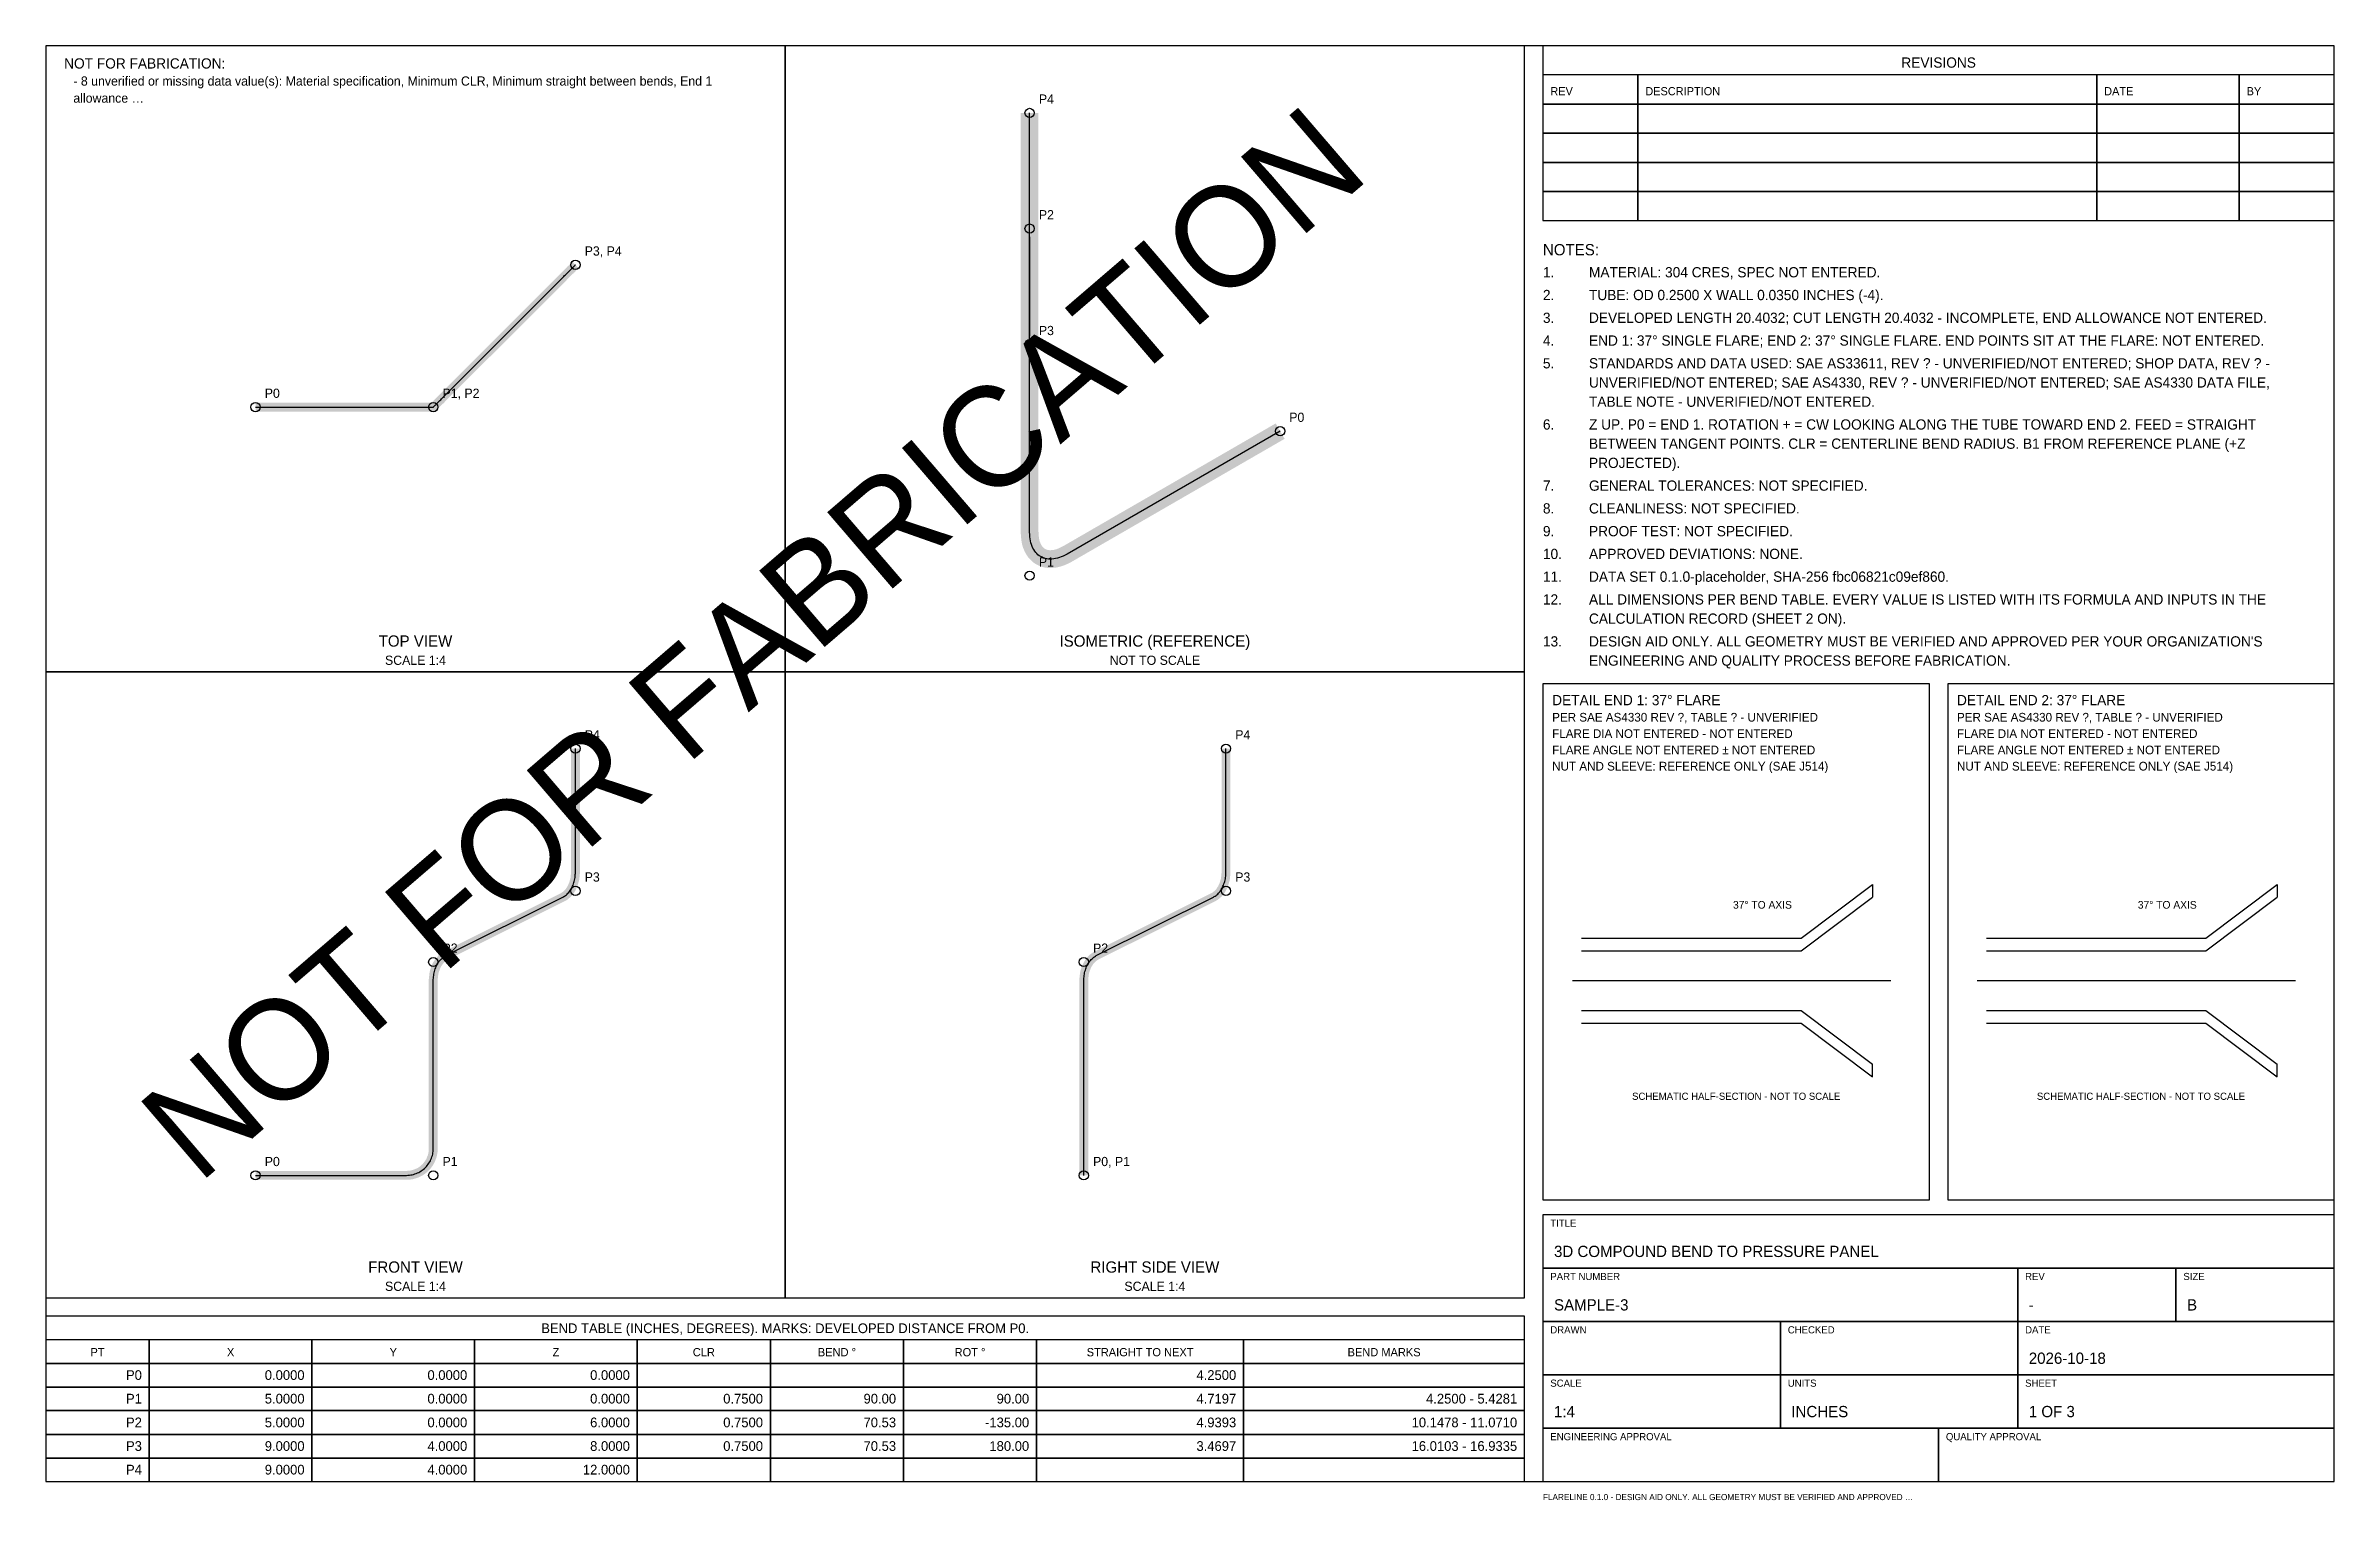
# Paper-space layout 'SHEET' of a CAD drawing. Header units: inches. Extents: x 0.5 to 16.5, y 0.3 to 10.5.
import ezdxf
from ezdxf.enums import TextEntityAlignment as Align

# ---------------------------------------------------------------- set-up
doc = ezdxf.new("R2010")
doc.units = ezdxf.units.IN
for name, color, linetype in [('BORDER', 7, 'Continuous'), ('CENTERLINE', 7, 'Continuous'), ('CONSTRUCTION', 9, 'Continuous'), ('TABLES', 7, 'Continuous'), ('TEXT', 7, 'Continuous'), ('TUBE', 8, 'Continuous'), ('WATERMARK', 1, 'Continuous')]:
    doc.layers.add(name, color=color, linetype=linetype)

psp = doc.layouts.new('SHEET')

# ---------------------------------------------------------------- linework, layer by layer
at = {"layer": 'BORDER'}
for points in [[(0.453, 0.453), (16.547, 0.453), (16.547, 10.547), (0.453, 10.547)], [(10.982, 9.318), (16.547, 9.318), (16.547, 10.547), (10.982, 10.547)], [(10.982, 2.433), (13.7, 2.433), (13.7, 6.061), (10.982, 6.061)], [(13.829, 2.433), (16.547, 2.433), (16.547, 6.061), (13.829, 6.061)], [(10.982, 0.453), (16.547, 0.453), (16.547, 2.329), (10.982, 2.329)], [(10.982, 1.954), (16.547, 1.954), (16.547, 2.329), (10.982, 2.329)], [(10.982, 1.579), (14.321, 1.579), (14.321, 1.954), (10.982, 1.954)], [(14.321, 1.579), (15.434, 1.579), (15.434, 1.954), (14.321, 1.954)], [(15.434, 1.579), (16.547, 1.579), (16.547, 1.954), (15.434, 1.954)], [(0.453, 0.453), (10.853, 0.453), (10.853, 1.617), (0.453, 1.617)], [(10.982, 1.204), (12.652, 1.204), (12.652, 1.579), (10.982, 1.579)], [(12.652, 1.204), (14.321, 1.204), (14.321, 1.579), (12.652, 1.579)], [(14.321, 1.204), (16.547, 1.204), (16.547, 1.579), (14.321, 1.579)], [(10.982, 0.828), (12.652, 0.828), (12.652, 1.204), (10.982, 1.204)], [(12.652, 0.828), (14.321, 0.828), (14.321, 1.204), (12.652, 1.204)], [(14.321, 0.828), (16.547, 0.828), (16.547, 1.204), (14.321, 1.204)], [(10.982, 0.453), (13.765, 0.453), (13.765, 0.828), (10.982, 0.828)], [(13.765, 0.453), (16.547, 0.453), (16.547, 0.828), (13.765, 0.828)]]:
    psp.add_lwpolyline(points, close=True, dxfattribs=at)
at = {"layer": 'CENTERLINE'}
for p, q in [((11.189, 3.975), (13.428, 3.975)), ((14.036, 3.975), (16.275, 3.975))]:
    psp.add_line(p, q, dxfattribs=at)
for points in [[(9.134, 7.838), (7.637, 6.974), (7.623, 6.967), (7.609, 6.96), (7.595, 6.954), (7.582, 6.949), (7.568, 6.945), (7.555, 6.942), (7.542, 6.94), (7.529, 6.939), (7.517, 6.938), (7.504, 6.939), (7.493, 6.94), (7.481, 6.943), (7.47, 6.946), (7.46, 6.951), (7.45, 6.956), (7.44, 6.962), (7.431, 6.969), (7.423, 6.977), (7.415, 6.985), (7.408, 6.995), (7.401, 7.005), (7.395, 7.016), (7.39, 7.028), (7.385, 7.04), (7.381, 7.053), (7.378, 7.067), (7.376, 7.081), (7.374, 7.096), (7.373, 7.111), (7.372, 7.127), (7.372, 9.046), (7.372, 9.062), (7.372, 9.076), (7.372, 9.091), (7.372, 9.104), (7.372, 9.117), (7.372, 9.129), (7.372, 9.14), (7.372, 9.15), (7.372, 9.16), (7.372, 9.168), (7.372, 9.176), (7.372, 9.183), (7.372, 9.189), (7.372, 9.194), (7.372, 9.198), (7.372, 9.201), (7.372, 9.203), (7.372, 9.204), (7.372, 9.204), (7.372, 9.203), (7.372, 9.201), (7.372, 9.199), (7.372, 9.195), (7.372, 9.19), (7.372, 8.52), (7.372, 8.516), (7.372, 8.512), (7.372, 8.509), (7.372, 8.507), (7.372, 8.506), (7.372, 8.507), (7.372, 8.508), (7.372, 8.51), (7.372, 8.513), (7.372, 8.517), (7.372, 8.522), (7.372, 8.528), (7.372, 8.535), (7.372, 8.542), (7.372, 8.551), (7.372, 8.56), (7.372, 8.571), (7.372, 8.582), (7.372, 8.594), (7.372, 8.607), (7.372, 8.62), (7.372, 8.634), (7.372, 8.649), (7.372, 8.664), (7.372, 10.075)], [(1.928, 8.007), (2.99, 8.007), (3, 8.007), (3.01, 8.007), (3.02, 8.007), (3.029, 8.007), (3.039, 8.007), (3.048, 8.007), (3.058, 8.007), (3.067, 8.007), (3.076, 8.007), (3.084, 8.007), (3.093, 8.007), (3.101, 8.007), (3.108, 8.007), (3.116, 8.007), (3.123, 8.007), (3.13, 8.007), (3.136, 8.007), (3.142, 8.007), (3.148, 8.007), (3.153, 8.007), (3.158, 8.007), (3.162, 8.007), (3.165, 8.007), (3.169, 8.007), (3.172, 8.007), (3.174, 8.007), (3.176, 8.007), (3.177, 8.007), (3.178, 8.007), (3.178, 8.007), (3.178, 8.007), (3.178, 8.007), (3.179, 8.008), (3.18, 8.008), (3.181, 8.01), (3.182, 8.011), (3.184, 8.013), (3.186, 8.015), (3.189, 8.018), (3.192, 8.021), (3.195, 8.024), (3.198, 8.027), (3.202, 8.031), (3.206, 8.035), (3.211, 8.04), (3.215, 8.044), (3.22, 8.049), (3.225, 8.054), (3.231, 8.059), (3.236, 8.065), (3.242, 8.071), (3.248, 8.077), (3.254, 8.083), (3.26, 8.089), (3.266, 8.095), (4.09, 8.918), (4.096, 8.925), (4.102, 8.931), (4.108, 8.937), (4.114, 8.943), (4.12, 8.949), (4.125, 8.954), (4.131, 8.96), (4.136, 8.965), (4.141, 8.969), (4.145, 8.974), (4.15, 8.978), (4.154, 8.982), (4.157, 8.986), (4.161, 8.99), (4.164, 8.993), (4.167, 8.996), (4.169, 8.998), (4.172, 9.001), (4.174, 9.002), (4.175, 9.004), (4.176, 9.005), (4.177, 9.006), (4.178, 9.007), (4.178, 9.007), (4.178, 9.007)], [(1.928, 2.606), (2.99, 2.606), (3, 2.607), (3.01, 2.607), (3.02, 2.609), (3.029, 2.61), (3.039, 2.613), (3.048, 2.616), (3.058, 2.619), (3.067, 2.623), (3.076, 2.627), (3.084, 2.631), (3.093, 2.637), (3.101, 2.642), (3.108, 2.648), (3.116, 2.655), (3.123, 2.661), (3.13, 2.668), (3.136, 2.676), (3.142, 2.684), (3.148, 2.692), (3.153, 2.7), (3.158, 2.709), (3.162, 2.718), (3.165, 2.727), (3.169, 2.736), (3.172, 2.745), (3.174, 2.755), (3.176, 2.765), (3.177, 2.774), (3.178, 2.784), (3.178, 2.794), (3.178, 3.974), (3.178, 3.983), (3.179, 3.993), (3.18, 4.002), (3.181, 4.012), (3.182, 4.021), (3.184, 4.031), (3.186, 4.04), (3.189, 4.049), (3.192, 4.057), (3.195, 4.066), (3.198, 4.074), (3.202, 4.082), (3.206, 4.09), (3.211, 4.097), (3.215, 4.104), (3.22, 4.111), (3.225, 4.117), (3.231, 4.123), (3.236, 4.129), (3.242, 4.134), (3.248, 4.139), (3.254, 4.143), (3.26, 4.147), (3.266, 4.151), (4.09, 4.562), (4.096, 4.566), (4.102, 4.569), (4.108, 4.574), (4.114, 4.579), (4.12, 4.584), (4.125, 4.589), (4.131, 4.595), (4.136, 4.602), (4.141, 4.608), (4.145, 4.616), (4.15, 4.623), (4.154, 4.631), (4.157, 4.639), (4.161, 4.647), (4.164, 4.655), (4.167, 4.664), (4.169, 4.673), (4.172, 4.682), (4.174, 4.691), (4.175, 4.701), (4.176, 4.71), (4.177, 4.72), (4.178, 4.729), (4.178, 4.739), (4.178, 5.606)], [(7.753, 2.606), (7.753, 2.606), (7.753, 2.607), (7.753, 2.607), (7.753, 2.609), (7.753, 2.61), (7.753, 2.613), (7.753, 2.616), (7.753, 2.619), (7.753, 2.623), (7.753, 2.627), (7.753, 2.631), (7.753, 2.637), (7.753, 2.642), (7.753, 2.648), (7.753, 2.655), (7.753, 2.661), (7.753, 2.668), (7.753, 2.676), (7.753, 2.684), (7.753, 2.692), (7.753, 2.7), (7.753, 2.709), (7.753, 2.718), (7.753, 2.727), (7.753, 2.736), (7.753, 2.745), (7.753, 2.755), (7.753, 2.765), (7.753, 2.774), (7.753, 2.784), (7.753, 2.794), (7.753, 3.974), (7.753, 3.983), (7.754, 3.993), (7.755, 4.002), (7.756, 4.012), (7.757, 4.021), (7.759, 4.031), (7.761, 4.04), (7.764, 4.049), (7.767, 4.057), (7.77, 4.066), (7.773, 4.074), (7.777, 4.082), (7.781, 4.09), (7.786, 4.097), (7.79, 4.104), (7.795, 4.111), (7.8, 4.117), (7.806, 4.123), (7.811, 4.129), (7.817, 4.134), (7.823, 4.139), (7.829, 4.143), (7.835, 4.147), (7.841, 4.151), (8.665, 4.562), (8.671, 4.566), (8.677, 4.569), (8.683, 4.574), (8.689, 4.579), (8.695, 4.584), (8.7, 4.589), (8.706, 4.595), (8.711, 4.602), (8.716, 4.608), (8.72, 4.616), (8.725, 4.623), (8.729, 4.631), (8.732, 4.639), (8.736, 4.647), (8.739, 4.655), (8.742, 4.664), (8.744, 4.673), (8.747, 4.682), (8.749, 4.691), (8.75, 4.701), (8.751, 4.71), (8.752, 4.72), (8.753, 4.729), (8.753, 4.739), (8.753, 5.606)]]:
    psp.add_lwpolyline(points, dxfattribs=at)
for centre in [(7.372, 10.075), (7.372, 9.262), (4.178, 9.007), (7.372, 8.449), (1.928, 8.007), (3.178, 8.007), (9.134, 7.838), (7.372, 6.822), (4.178, 5.606), (8.753, 5.606), (4.178, 4.606), (8.753, 4.606), (3.178, 4.106), (7.753, 4.106), (1.928, 2.606), (3.178, 2.606), (7.753, 2.606)]:
    psp.add_circle(centre, 0.0324, dxfattribs=at)
at = {"layer": 'CONSTRUCTION'}
for p, q in [((13.299, 4.651), (13.299, 4.562)), ((16.146, 4.651), (16.146, 4.562)), ((13.299, 3.298), (13.299, 3.388)), ((16.146, 3.298), (16.146, 3.388))]:
    psp.add_line(p, q, dxfattribs=at)
for points in [[(0.453, 6.147), (5.653, 6.147), (5.653, 10.547), (0.453, 10.547)], [(5.653, 6.147), (10.853, 6.147), (10.853, 10.547), (5.653, 10.547)], [(0.453, 1.746), (5.653, 1.746), (5.653, 6.147), (0.453, 6.147)], [(5.653, 1.746), (10.853, 1.746), (10.853, 6.147), (5.653, 6.147)]]:
    psp.add_lwpolyline(points, close=True, dxfattribs=at)
for points in [[(11.254, 4.274), (12.797, 4.274), (13.299, 4.651)], [(11.254, 4.184), (12.797, 4.184), (13.299, 4.562)], [(14.101, 4.274), (15.645, 4.274), (16.146, 4.651)], [(14.101, 4.184), (15.645, 4.184), (16.146, 4.562)], [(11.254, 3.765), (12.797, 3.765), (13.299, 3.388)], [(14.101, 3.765), (15.645, 3.765), (16.146, 3.388)], [(11.254, 3.676), (12.797, 3.676), (13.299, 3.298)], [(14.101, 3.676), (15.645, 3.676), (16.146, 3.298)]]:
    psp.add_lwpolyline(points, dxfattribs=at)
at = {"layer": 'TABLES'}
for points in [[(10.982, 10.137), (11.65, 10.137), (11.65, 10.342), (10.982, 10.342)], [(11.65, 10.137), (14.878, 10.137), (14.878, 10.342), (11.65, 10.342)], [(14.878, 10.137), (15.879, 10.137), (15.879, 10.342), (14.878, 10.342)], [(15.879, 10.137), (16.547, 10.137), (16.547, 10.342), (15.879, 10.342)], [(10.982, 9.932), (11.65, 9.932), (11.65, 10.137), (10.982, 10.137)], [(11.65, 9.932), (14.878, 9.932), (14.878, 10.137), (11.65, 10.137)], [(14.878, 9.932), (15.879, 9.932), (15.879, 10.137), (14.878, 10.137)], [(15.879, 9.932), (16.547, 9.932), (16.547, 10.137), (15.879, 10.137)], [(10.982, 9.727), (11.65, 9.727), (11.65, 9.932), (10.982, 9.932)], [(11.65, 9.727), (14.878, 9.727), (14.878, 9.932), (11.65, 9.932)], [(14.878, 9.727), (15.879, 9.727), (15.879, 9.932), (14.878, 9.932)], [(15.879, 9.727), (16.547, 9.727), (16.547, 9.932), (15.879, 9.932)], [(10.982, 9.523), (11.65, 9.523), (11.65, 9.727), (10.982, 9.727)], [(11.65, 9.523), (14.878, 9.523), (14.878, 9.727), (11.65, 9.727)], [(14.878, 9.523), (15.879, 9.523), (15.879, 9.727), (14.878, 9.727)], [(15.879, 9.523), (16.547, 9.523), (16.547, 9.727), (15.879, 9.727)], [(10.982, 9.318), (11.65, 9.318), (11.65, 9.523), (10.982, 9.523)], [(11.65, 9.318), (14.878, 9.318), (14.878, 9.523), (11.65, 9.523)], [(14.878, 9.318), (15.879, 9.318), (15.879, 9.523), (14.878, 9.523)], [(15.879, 9.318), (16.547, 9.318), (16.547, 9.523), (15.879, 9.523)], [(0.453, 1.284), (1.181, 1.284), (1.181, 1.45), (0.453, 1.45)], [(1.181, 1.284), (2.325, 1.284), (2.325, 1.45), (1.181, 1.45)], [(2.325, 1.284), (3.469, 1.284), (3.469, 1.45), (2.325, 1.45)], [(3.469, 1.284), (4.613, 1.284), (4.613, 1.45), (3.469, 1.45)], [(4.613, 1.284), (5.549, 1.284), (5.549, 1.45), (4.613, 1.45)], [(5.549, 1.284), (6.485, 1.284), (6.485, 1.45), (5.549, 1.45)], [(6.485, 1.284), (7.421, 1.284), (7.421, 1.45), (6.485, 1.45)], [(7.421, 1.284), (8.877, 1.284), (8.877, 1.45), (7.421, 1.45)], [(8.877, 1.284), (10.853, 1.284), (10.853, 1.45), (8.877, 1.45)], [(0.453, 1.118), (1.181, 1.118), (1.181, 1.284), (0.453, 1.284)], [(1.181, 1.118), (2.325, 1.118), (2.325, 1.284), (1.181, 1.284)], [(2.325, 1.118), (3.469, 1.118), (3.469, 1.284), (2.325, 1.284)], [(3.469, 1.118), (4.613, 1.118), (4.613, 1.284), (3.469, 1.284)], [(4.613, 1.118), (5.549, 1.118), (5.549, 1.284), (4.613, 1.284)], [(5.549, 1.118), (6.485, 1.118), (6.485, 1.284), (5.549, 1.284)], [(6.485, 1.118), (7.421, 1.118), (7.421, 1.284), (6.485, 1.284)], [(7.421, 1.118), (8.877, 1.118), (8.877, 1.284), (7.421, 1.284)], [(8.877, 1.118), (10.853, 1.118), (10.853, 1.284), (8.877, 1.284)], [(0.453, 0.952), (1.181, 0.952), (1.181, 1.118), (0.453, 1.118)], [(1.181, 0.952), (2.325, 0.952), (2.325, 1.118), (1.181, 1.118)], [(2.325, 0.952), (3.469, 0.952), (3.469, 1.118), (2.325, 1.118)], [(3.469, 0.952), (4.613, 0.952), (4.613, 1.118), (3.469, 1.118)], [(4.613, 0.952), (5.549, 0.952), (5.549, 1.118), (4.613, 1.118)], [(5.549, 0.952), (6.485, 0.952), (6.485, 1.118), (5.549, 1.118)], [(6.485, 0.952), (7.421, 0.952), (7.421, 1.118), (6.485, 1.118)], [(7.421, 0.952), (8.877, 0.952), (8.877, 1.118), (7.421, 1.118)], [(8.877, 0.952), (10.853, 0.952), (10.853, 1.118), (8.877, 1.118)], [(0.453, 0.785), (1.181, 0.785), (1.181, 0.952), (0.453, 0.952)], [(1.181, 0.785), (2.325, 0.785), (2.325, 0.952), (1.181, 0.952)], [(2.325, 0.785), (3.469, 0.785), (3.469, 0.952), (2.325, 0.952)], [(3.469, 0.785), (4.613, 0.785), (4.613, 0.952), (3.469, 0.952)], [(4.613, 0.785), (5.549, 0.785), (5.549, 0.952), (4.613, 0.952)], [(5.549, 0.785), (6.485, 0.785), (6.485, 0.952), (5.549, 0.952)], [(6.485, 0.785), (7.421, 0.785), (7.421, 0.952), (6.485, 0.952)], [(7.421, 0.785), (8.877, 0.785), (8.877, 0.952), (7.421, 0.952)], [(8.877, 0.785), (10.853, 0.785), (10.853, 0.952), (8.877, 0.952)], [(0.453, 0.619), (1.181, 0.619), (1.181, 0.785), (0.453, 0.785)], [(1.181, 0.619), (2.325, 0.619), (2.325, 0.785), (1.181, 0.785)], [(2.325, 0.619), (3.469, 0.619), (3.469, 0.785), (2.325, 0.785)], [(3.469, 0.619), (4.613, 0.619), (4.613, 0.785), (3.469, 0.785)], [(4.613, 0.619), (5.549, 0.619), (5.549, 0.785), (4.613, 0.785)], [(5.549, 0.619), (6.485, 0.619), (6.485, 0.785), (5.549, 0.785)], [(6.485, 0.619), (7.421, 0.619), (7.421, 0.785), (6.485, 0.785)], [(7.421, 0.619), (8.877, 0.619), (8.877, 0.785), (7.421, 0.785)], [(8.877, 0.619), (10.853, 0.619), (10.853, 0.785), (8.877, 0.785)], [(0.453, 0.453), (1.181, 0.453), (1.181, 0.619), (0.453, 0.619)], [(1.181, 0.453), (2.325, 0.453), (2.325, 0.619), (1.181, 0.619)], [(2.325, 0.453), (3.469, 0.453), (3.469, 0.619), (2.325, 0.619)], [(3.469, 0.453), (4.613, 0.453), (4.613, 0.619), (3.469, 0.619)], [(4.613, 0.453), (5.549, 0.453), (5.549, 0.619), (4.613, 0.619)], [(5.549, 0.453), (6.485, 0.453), (6.485, 0.619), (5.549, 0.619)], [(6.485, 0.453), (7.421, 0.453), (7.421, 0.619), (6.485, 0.619)], [(7.421, 0.453), (8.877, 0.453), (8.877, 0.619), (7.421, 0.619)], [(8.877, 0.453), (10.853, 0.453), (10.853, 0.619), (8.877, 0.619)]]:
    psp.add_lwpolyline(points, close=True, dxfattribs=at)
at = {"layer": 'TUBE'}
for points, const_width in [([(9.134, 7.838), (7.637, 6.974), (7.623, 6.967), (7.609, 6.96), (7.595, 6.954), (7.582, 6.949), (7.568, 6.945), (7.555, 6.942), (7.542, 6.94), (7.529, 6.939), (7.517, 6.938), (7.504, 6.939), (7.493, 6.94), (7.481, 6.943), (7.47, 6.946), (7.46, 6.951), (7.45, 6.956), (7.44, 6.962), (7.431, 6.969), (7.423, 6.977), (7.415, 6.985), (7.408, 6.995), (7.401, 7.005), (7.395, 7.016), (7.39, 7.028), (7.385, 7.04), (7.381, 7.053), (7.378, 7.067), (7.376, 7.081), (7.374, 7.096), (7.373, 7.111), (7.372, 7.127), (7.372, 9.046), (7.372, 9.062), (7.372, 9.076), (7.372, 9.091), (7.372, 9.104), (7.372, 9.117), (7.372, 9.129), (7.372, 9.14), (7.372, 9.15), (7.372, 9.16), (7.372, 9.168), (7.372, 9.176), (7.372, 9.183), (7.372, 9.189), (7.372, 9.194), (7.372, 9.198), (7.372, 9.201), (7.372, 9.203), (7.372, 9.204), (7.372, 9.204), (7.372, 9.203), (7.372, 9.201), (7.372, 9.199), (7.372, 9.195), (7.372, 9.19), (7.372, 8.52), (7.372, 8.516), (7.372, 8.512), (7.372, 8.509), (7.372, 8.507), (7.372, 8.506), (7.372, 8.507), (7.372, 8.508), (7.372, 8.51), (7.372, 8.513), (7.372, 8.517), (7.372, 8.522), (7.372, 8.528), (7.372, 8.535), (7.372, 8.542), (7.372, 8.551), (7.372, 8.56), (7.372, 8.571), (7.372, 8.582), (7.372, 8.594), (7.372, 8.607), (7.372, 8.62), (7.372, 8.634), (7.372, 8.649), (7.372, 8.664), (7.372, 10.075)], 0.125), ([(1.928, 8.007), (2.99, 8.007), (3, 8.007), (3.01, 8.007), (3.02, 8.007), (3.029, 8.007), (3.039, 8.007), (3.048, 8.007), (3.058, 8.007), (3.067, 8.007), (3.076, 8.007), (3.084, 8.007), (3.093, 8.007), (3.101, 8.007), (3.108, 8.007), (3.116, 8.007), (3.123, 8.007), (3.13, 8.007), (3.136, 8.007), (3.142, 8.007), (3.148, 8.007), (3.153, 8.007), (3.158, 8.007), (3.162, 8.007), (3.165, 8.007), (3.169, 8.007), (3.172, 8.007), (3.174, 8.007), (3.176, 8.007), (3.177, 8.007), (3.178, 8.007), (3.178, 8.007), (3.178, 8.007), (3.178, 8.007), (3.179, 8.008), (3.18, 8.008), (3.181, 8.01), (3.182, 8.011), (3.184, 8.013), (3.186, 8.015), (3.189, 8.018), (3.192, 8.021), (3.195, 8.024), (3.198, 8.027), (3.202, 8.031), (3.206, 8.035), (3.211, 8.04), (3.215, 8.044), (3.22, 8.049), (3.225, 8.054), (3.231, 8.059), (3.236, 8.065), (3.242, 8.071), (3.248, 8.077), (3.254, 8.083), (3.26, 8.089), (3.266, 8.095), (4.09, 8.918), (4.096, 8.925), (4.102, 8.931), (4.108, 8.937), (4.114, 8.943), (4.12, 8.949), (4.125, 8.954), (4.131, 8.96), (4.136, 8.965), (4.141, 8.969), (4.145, 8.974), (4.15, 8.978), (4.154, 8.982), (4.157, 8.986), (4.161, 8.99), (4.164, 8.993), (4.167, 8.996), (4.169, 8.998), (4.172, 9.001), (4.174, 9.002), (4.175, 9.004), (4.176, 9.005), (4.177, 9.006), (4.178, 9.007), (4.178, 9.007), (4.178, 9.007)], 0.0625), ([(1.928, 2.606), (2.99, 2.606), (3, 2.607), (3.01, 2.607), (3.02, 2.609), (3.029, 2.61), (3.039, 2.613), (3.048, 2.616), (3.058, 2.619), (3.067, 2.623), (3.076, 2.627), (3.084, 2.631), (3.093, 2.637), (3.101, 2.642), (3.108, 2.648), (3.116, 2.655), (3.123, 2.661), (3.13, 2.668), (3.136, 2.676), (3.142, 2.684), (3.148, 2.692), (3.153, 2.7), (3.158, 2.709), (3.162, 2.718), (3.165, 2.727), (3.169, 2.736), (3.172, 2.745), (3.174, 2.755), (3.176, 2.765), (3.177, 2.774), (3.178, 2.784), (3.178, 2.794), (3.178, 3.974), (3.178, 3.983), (3.179, 3.993), (3.18, 4.002), (3.181, 4.012), (3.182, 4.021), (3.184, 4.031), (3.186, 4.04), (3.189, 4.049), (3.192, 4.057), (3.195, 4.066), (3.198, 4.074), (3.202, 4.082), (3.206, 4.09), (3.211, 4.097), (3.215, 4.104), (3.22, 4.111), (3.225, 4.117), (3.231, 4.123), (3.236, 4.129), (3.242, 4.134), (3.248, 4.139), (3.254, 4.143), (3.26, 4.147), (3.266, 4.151), (4.09, 4.562), (4.096, 4.566), (4.102, 4.569), (4.108, 4.574), (4.114, 4.579), (4.12, 4.584), (4.125, 4.589), (4.131, 4.595), (4.136, 4.602), (4.141, 4.608), (4.145, 4.616), (4.15, 4.623), (4.154, 4.631), (4.157, 4.639), (4.161, 4.647), (4.164, 4.655), (4.167, 4.664), (4.169, 4.673), (4.172, 4.682), (4.174, 4.691), (4.175, 4.701), (4.176, 4.71), (4.177, 4.72), (4.178, 4.729), (4.178, 4.739), (4.178, 5.606)], 0.0625), ([(7.753, 2.606), (7.753, 2.606), (7.753, 2.607), (7.753, 2.607), (7.753, 2.609), (7.753, 2.61), (7.753, 2.613), (7.753, 2.616), (7.753, 2.619), (7.753, 2.623), (7.753, 2.627), (7.753, 2.631), (7.753, 2.637), (7.753, 2.642), (7.753, 2.648), (7.753, 2.655), (7.753, 2.661), (7.753, 2.668), (7.753, 2.676), (7.753, 2.684), (7.753, 2.692), (7.753, 2.7), (7.753, 2.709), (7.753, 2.718), (7.753, 2.727), (7.753, 2.736), (7.753, 2.745), (7.753, 2.755), (7.753, 2.765), (7.753, 2.774), (7.753, 2.784), (7.753, 2.794), (7.753, 3.974), (7.753, 3.983), (7.754, 3.993), (7.755, 4.002), (7.756, 4.012), (7.757, 4.021), (7.759, 4.031), (7.761, 4.04), (7.764, 4.049), (7.767, 4.057), (7.77, 4.066), (7.773, 4.074), (7.777, 4.082), (7.781, 4.09), (7.786, 4.097), (7.79, 4.104), (7.795, 4.111), (7.8, 4.117), (7.806, 4.123), (7.811, 4.129), (7.817, 4.134), (7.823, 4.139), (7.829, 4.143), (7.835, 4.147), (7.841, 4.151), (8.665, 4.562), (8.671, 4.566), (8.677, 4.569), (8.683, 4.574), (8.689, 4.579), (8.695, 4.584), (8.7, 4.589), (8.706, 4.595), (8.711, 4.602), (8.716, 4.608), (8.72, 4.616), (8.725, 4.623), (8.729, 4.631), (8.732, 4.639), (8.736, 4.647), (8.739, 4.655), (8.742, 4.664), (8.744, 4.673), (8.747, 4.682), (8.749, 4.691), (8.75, 4.701), (8.751, 4.71), (8.752, 4.72), (8.753, 4.729), (8.753, 4.739), (8.753, 5.606)], 0.0625)]:
    psp.add_lwpolyline(points, dxfattribs=dict(at, const_width=const_width))

# ---------------------------------------------------------------- texts
at = {"layer": 'TEXT'}
for s, height, p in [('REVISIONS', 0.072, (13.765, 10.393)), ('TOP VIEW', 0.0792, (3.053, 6.323)), ('ISOMETRIC (REFERENCE)', 0.0792, (8.253, 6.323)), ('SCALE 1:4', 0.0648, (3.053, 6.195)), ('NOT TO SCALE', 0.0648, (8.253, 6.195)), ('SCHEMATIC HALF-SECTION - NOT TO SCALE', 0.0504, (12.341, 3.137)), ('SCHEMATIC HALF-SECTION - NOT TO SCALE', 0.0504, (15.188, 3.137)), ('FRONT VIEW', 0.0792, (3.053, 1.922)), ('RIGHT SIDE VIEW', 0.0792, (8.253, 1.922)), ('SCALE 1:4', 0.0648, (3.053, 1.794)), ('SCALE 1:4', 0.0648, (8.253, 1.794)), ('BEND TABLE (INCHES, DEGREES). MARKS: DEVELOPED DISTANCE FROM P0.', 0.0684, (5.653, 1.497)), ('PT', 0.0581, (0.817, 1.334)), ('X', 0.0581, (1.753, 1.334)), ('Y', 0.0581, (2.897, 1.334)), ('Z', 0.0581, (4.041, 1.334)), ('CLR', 0.0581, (5.081, 1.334)), ('BEND °', 0.0581, (6.017, 1.334)), ('ROT °', 0.0581, (6.953, 1.334)), ('STRAIGHT TO NEXT', 0.05814, (8.149, 1.334)), ('BEND MARKS', 0.0581, (9.865, 1.334))]:
    psp.add_text(s, height=height, dxfattribs=at).set_placement(p, align=Align.CENTER)
for s, height, p in [('P4', 0.0648, (7.437, 10.14)), ('REV', 0.0576, (11.034, 10.199)), ('DESCRIPTION', 0.0576, (11.702, 10.199)), ('DATE', 0.0576, (14.929, 10.199)), ('BY', 0.0576, (15.931, 10.199)), ('P2', 0.0648, (7.437, 9.327)), ('P3, P4', 0.0648, (4.243, 9.072)), ('NOTES:', 0.0792, (10.982, 9.074)), ('1.', 0.072, (10.982, 8.919)), ('MATERIAL: 304 CRES, SPEC NOT ENTERED.', 0.072, (11.306, 8.919)), ('2.', 0.072, (10.982, 8.759)), ('TUBE: OD 0.2500 X WALL 0.0350 INCHES (-4).', 0.072, (11.306, 8.759)), ('P3', 0.0648, (7.437, 8.513)), ('3.', 0.072, (10.982, 8.599)), ('DEVELOPED LENGTH 20.4032; CUT LENGTH 20.4032 - INCOMPLETE, END ALLOWANCE NOT ENTERED.', 0.072, (11.306, 8.599)), ('4.', 0.072, (10.982, 8.439)), ('END 1: 37° SINGLE FLARE; END 2: 37° SINGLE FLARE. END POINTS SIT AT THE FLARE: NOT ENTERED.', 0.072, (11.306, 8.439)), ('5.', 0.072, (10.982, 8.279)), ('STANDARDS AND DATA USED: SAE AS33611, REV ? - UNVERIFIED/NOT ENTERED; SHOP DATA, REV ? -', 0.072, (11.306, 8.279)), ('UNVERIFIED/NOT ENTERED; SAE AS4330, REV ? - UNVERIFIED/NOT ENTERED; SAE AS4330 DATA FILE,', 0.072, (11.306, 8.144)), ('P0', 0.0648, (1.993, 8.072)), ('P1, P2', 0.0648, (3.243, 8.072)), ('TABLE NOTE - UNVERIFIED/NOT ENTERED.', 0.072, (11.306, 8.009)), ('P0', 0.0648, (9.198, 7.903)), ('6.', 0.072, (10.982, 7.849)), ('Z UP. P0 = END 1. ROTATION + = CW LOOKING ALONG THE TUBE TOWARD END 2. FEED = STRAIGHT', 0.072, (11.306, 7.849)), ('BETWEEN TANGENT POINTS. CLR = CENTERLINE BEND RADIUS. B1 FROM REFERENCE PLANE (+Z', 0.072, (11.306, 7.714)), ('PROJECTED).', 0.072, (11.306, 7.579)), ('7.', 0.072, (10.982, 7.419)), ('GENERAL TOLERANCES: NOT SPECIFIED.', 0.072, (11.306, 7.419)), ('8.', 0.072, (10.982, 7.259)), ('CLEANLINESS: NOT SPECIFIED.', 0.072, (11.306, 7.259)), ('9.', 0.072, (10.982, 7.099)), ('PROOF TEST: NOT SPECIFIED.', 0.072, (11.306, 7.099)), ('P1', 0.0648, (7.437, 6.886)), ('10.', 0.072, (10.982, 6.939)), ('APPROVED DEVIATIONS: NONE.', 0.072, (11.306, 6.939)), ('11.', 0.072, (10.982, 6.779)), ('DATA SET 0.1.0-placeholder, SHA-256 fbc06821c09ef860.', 0.072, (11.306, 6.779)), ('12.', 0.072, (10.982, 6.619)), ('ALL DIMENSIONS PER BEND TABLE. EVERY VALUE IS LISTED WITH ITS FORMULA AND INPUTS IN THE', 0.072, (11.306, 6.619)), ('CALCULATION RECORD (SHEET 2 ON).', 0.072, (11.306, 6.484)), ('13.', 0.072, (10.982, 6.324)), ("DESIGN AID ONLY. ALL GEOMETRY MUST BE VERIFIED AND APPROVED PER YOUR ORGANIZATION'S", 0.072, (11.306, 6.324)), ('ENGINEERING AND QUALITY PROCESS BEFORE FABRICATION.', 0.072, (11.306, 6.189)), ('DETAIL END 1: 37° FLARE', 0.072, (11.047, 5.911)), ('DETAIL END 2: 37° FLARE', 0.072, (13.894, 5.911)), ('PER SAE AS4330 REV ?, TABLE ? - UNVERIFIED', 0.0612, (11.047, 5.796)), ('PER SAE AS4330 REV ?, TABLE ? - UNVERIFIED', 0.0612, (13.894, 5.796)), ('P4', 0.0648, (4.243, 5.671)), ('P4', 0.0648, (8.818, 5.671)), ('FLARE DIA NOT ENTERED - NOT ENTERED', 0.0612, (11.047, 5.681)), ('FLARE DIA NOT ENTERED - NOT ENTERED', 0.0612, (13.894, 5.681)), ('FLARE ANGLE NOT ENTERED ± NOT ENTERED', 0.0612, (11.047, 5.566)), ('NUT AND SLEEVE: REFERENCE ONLY (SAE J514)', 0.0612, (11.047, 5.452)), ('FLARE ANGLE NOT ENTERED ± NOT ENTERED', 0.0612, (13.894, 5.566)), ('NUT AND SLEEVE: REFERENCE ONLY (SAE J514)', 0.0612, (13.894, 5.452)), ('P3', 0.0648, (4.243, 4.671)), ('P3', 0.0648, (8.818, 4.671)), ('P2', 0.0648, (3.243, 4.171)), ('P2', 0.0648, (7.818, 4.171)), ('P0', 0.0648, (1.993, 2.671)), ('P0, P1', 0.0648, (7.818, 2.671)), ('P1', 0.0648, (3.243, 2.671)), ('TITLE', 0.0504, (11.034, 2.245)), ('3D COMPOUND BEND TO PRESSURE PANEL', 0.0792, (11.06, 2.032)), ('PART NUMBER', 0.0504, (11.034, 1.87)), ('REV', 0.0504, (14.373, 1.87)), ('SIZE', 0.0504, (15.486, 1.87)), ('SAMPLE-3', 0.0792, (11.06, 1.656)), ('-', 0.0792, (14.399, 1.656)), ('B', 0.0792, (15.512, 1.656)), ('DRAWN', 0.0504, (11.034, 1.495)), ('CHECKED', 0.0504, (12.704, 1.495)), ('DATE', 0.0504, (14.373, 1.495)), ('2026-10-18', 0.0792, (14.399, 1.281)), ('SCALE', 0.0504, (11.034, 1.12)), ('UNITS', 0.0504, (12.704, 1.12)), ('SHEET', 0.0504, (14.373, 1.12)), ('1:4', 0.0792, (11.06, 0.906)), ('INCHES', 0.0792, (12.729, 0.906)), ('1 OF 3', 0.0792, (14.399, 0.906)), ('ENGINEERING APPROVAL', 0.0504, (11.034, 0.744)), ('QUALITY APPROVAL', 0.0504, (13.816, 0.744)), ('FLARELINE 0.1.0 - DESIGN AID ONLY. ALL GEOMETRY MUST BE VERIFIED AND APPROVED …', 0.0432, (10.982, 0.323))]:
    psp.add_text(s, height=height, dxfattribs=at).set_placement(p)
for s, height, p in [('37° TO AXIS', 0.054, (12.733, 4.481)), ('37° TO AXIS', 0.054, (15.58, 4.481)), ('P0', 0.0684, (1.129, 1.168)), ('0.0000', 0.0684, (2.273, 1.168)), ('0.0000', 0.0684, (3.417, 1.168)), ('0.0000', 0.0684, (4.561, 1.168)), ('4.2500', 0.0684, (8.825, 1.168)), ('P1', 0.0684, (1.129, 1.002)), ('5.0000', 0.0684, (2.273, 1.002)), ('0.0000', 0.0684, (3.417, 1.002)), ('0.0000', 0.0684, (4.561, 1.002)), ('0.7500', 0.0684, (5.497, 1.002)), ('90.00', 0.0684, (6.433, 1.002)), ('90.00', 0.0684, (7.369, 1.002)), ('4.7197', 0.0684, (8.825, 1.002)), ('4.2500 - 5.4281', 0.0684, (10.801, 1.002)), ('P2', 0.0684, (1.129, 0.835)), ('5.0000', 0.0684, (2.273, 0.835)), ('0.0000', 0.0684, (3.417, 0.835)), ('6.0000', 0.0684, (4.561, 0.835)), ('0.7500', 0.0684, (5.497, 0.835)), ('70.53', 0.0684, (6.433, 0.835)), ('-135.00', 0.0684, (7.369, 0.835)), ('4.9393', 0.0684, (8.825, 0.835)), ('10.1478 - 11.0710', 0.0684, (10.801, 0.835)), ('P3', 0.0684, (1.129, 0.669)), ('9.0000', 0.0684, (2.273, 0.669)), ('4.0000', 0.0684, (3.417, 0.669)), ('8.0000', 0.0684, (4.561, 0.669)), ('0.7500', 0.0684, (5.497, 0.669)), ('70.53', 0.0684, (6.433, 0.669)), ('180.00', 0.0684, (7.369, 0.669)), ('3.4697', 0.0684, (8.825, 0.669)), ('16.0103 - 16.9335', 0.0684, (10.801, 0.669)), ('P4', 0.0684, (1.129, 0.503)), ('9.0000', 0.0684, (2.273, 0.503)), ('4.0000', 0.0684, (3.417, 0.503)), ('12.0000', 0.0684, (4.561, 0.503))]:
    psp.add_text(s, height=height, dxfattribs=at).set_placement(p, align=Align.RIGHT)
at = {"layer": 'WATERMARK'}
for s, height, p in [('NOT FOR FABRICATION:', 0.072, (0.582, 10.387)), ('- 8 unverified or missing data value(s): Material specification, Minimum CLR, Minimum straight between bends, End 1', 0.0648, (0.647, 10.267)), ('allowance …', 0.0648, (0.647, 10.147))]:
    psp.add_text(s, height=height, dxfattribs=at).set_placement(p)
psp.add_text('NOT FOR FABRICATION', height=0.70729, rotation=40.6523, dxfattribs=at).set_placement((5.653, 6.082), align=Align.CENTER)

doc.saveas('drawing.dxf')
